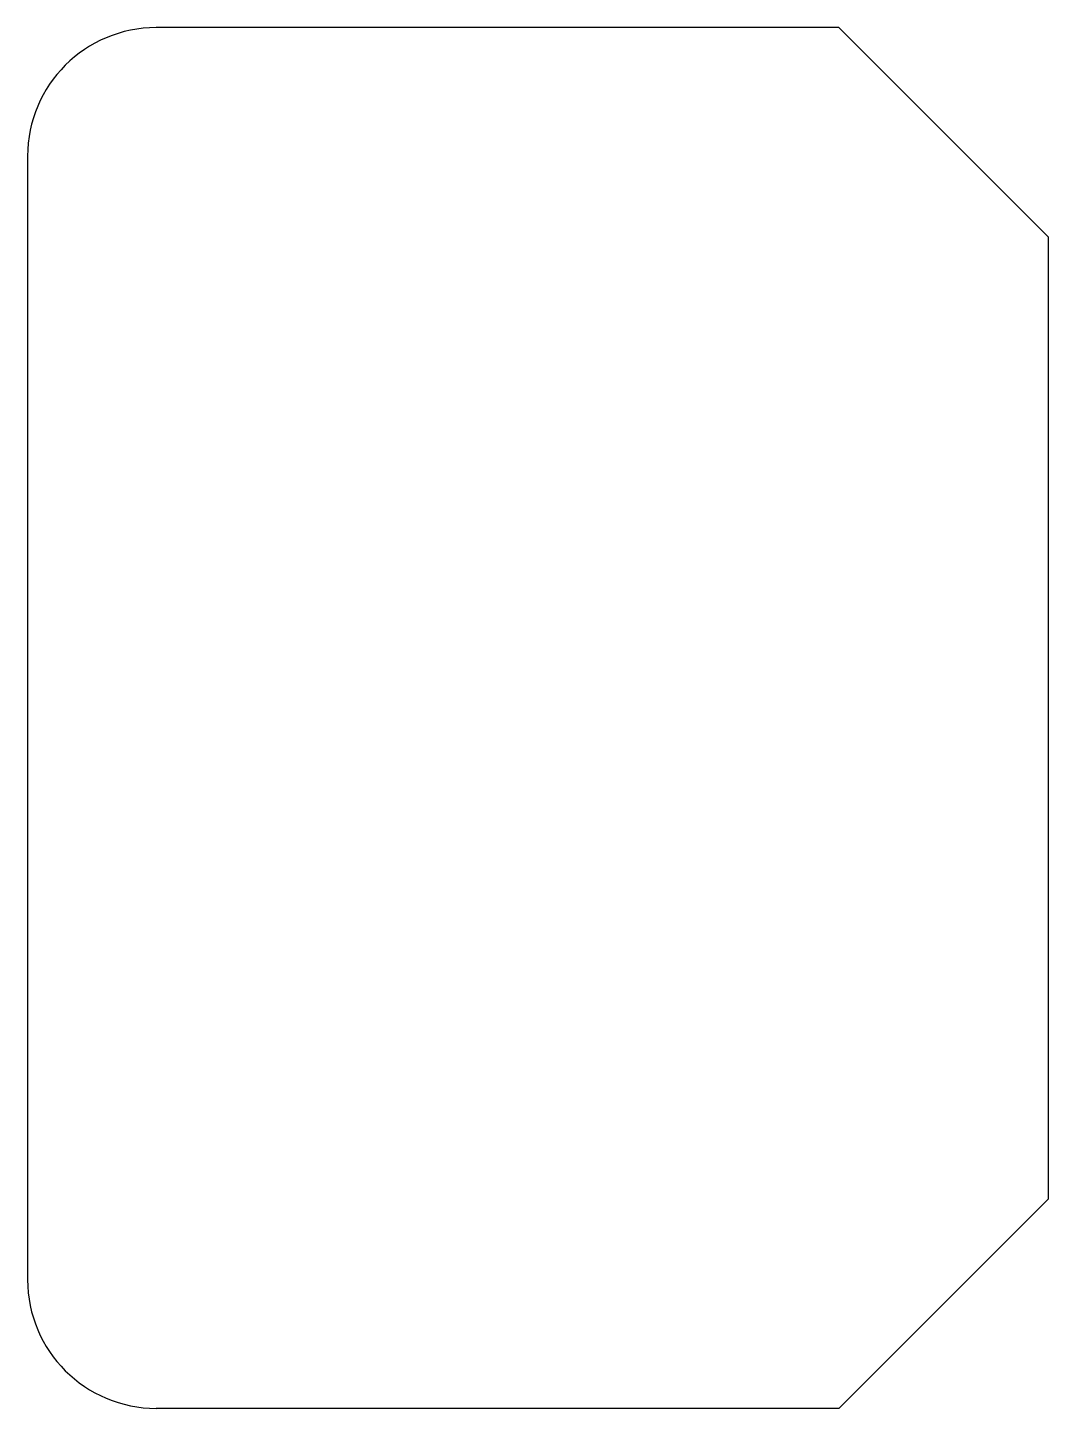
# Model space of a CAD drawing. Header units: millimetres. Extents: x -5.9 to 6, y -8.7 to 7.4.
import ezdxf

# ---------------------------------------------------------------- set-up
doc = ezdxf.new("R2010")
doc.units = ezdxf.units.MM
doc.layers.get('0').update_dxf_attribs({"linetype": 'CONTINUOUS'})

msp = doc.modelspace()

# ---------------------------------------------------------------- linework, layer by layer
for p, q in [((3.554, 7.398), (-4.404, 7.398)), ((5.996, 4.955), (3.554, 7.398)), ((-5.904, 5.898), (-5.904, -7.202)), ((5.996, -6.26), (5.996, 4.955)), ((3.554, -8.702), (5.996, -6.26)), ((3.554, -8.702), (-4.404, -8.702))]:
    msp.add_line(p, q)
for centre, start, end in [((-4.404, 5.898), 90, 180), ((-4.404, -7.202), 180, 270)]:
    msp.add_arc(centre, 1.5, start, end)

doc.saveas('drawing.dxf')
